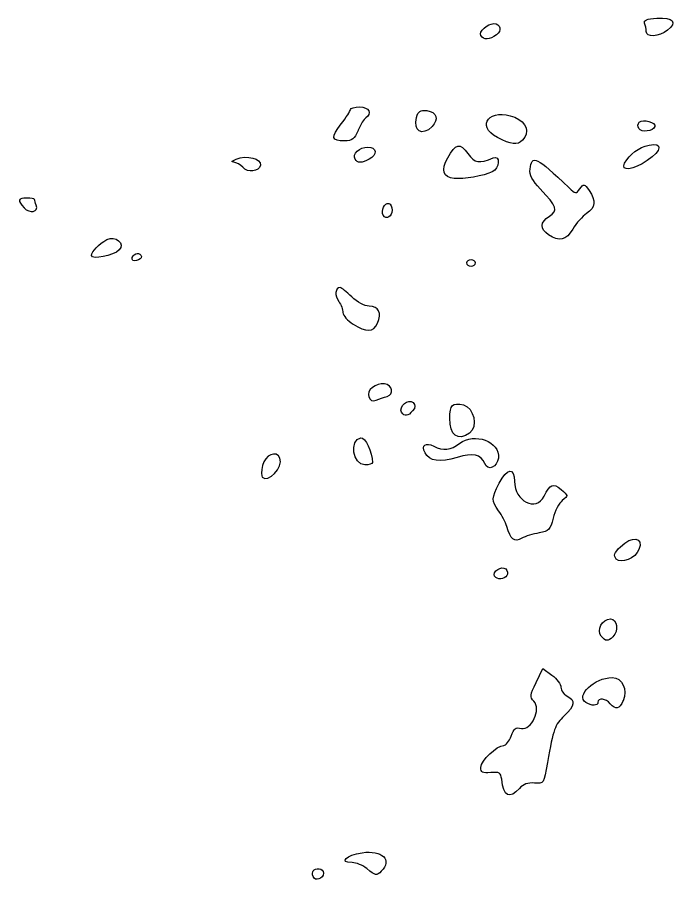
# Model space of a CAD drawing. Header units: centimetres. Extents: x -9.1 to 23.1, y -7.7 to 7.6.
# Drawn here: x -8.787 to -7.389, y -3.08 to -1.249 of the extents above; entities that cross this region are included whole.
import ezdxf

# ---------------------------------------------------------------- set-up
doc = ezdxf.new("R2010")
doc.units = ezdxf.units.CM
doc.header["$MEASUREMENT"] = 0
doc.layers.add('Layer 1', color=7, linetype='Continuous')

msp = doc.modelspace()

# ---------------------------------------------------------------- linework, layer by layer
at = {"layer": 'Layer 1'}
for points, knots in [([(-7.77242, -1.28656), (-7.76001, -1.27749), (-7.76337, -1.26271), (-7.77784, -1.26271), (-7.77784, -1.26271), (-7.79155, -1.26271), (-7.81038, -1.27985), (-7.80544, -1.28784), (-7.80544, -1.28784), (-7.79927, -1.29782), (-7.78718, -1.29735), (-7.77242, -1.28656)], [0, 0, 0, 0, 0.25, 0.25, 0.25, 0.25, 0.5, 0.5, 0.5, 0.5, 1, 1, 1, 1]), ([(-7.41022, -1.27651), (-7.38851, -1.25982), (-7.39798, -1.24923), (-7.43283, -1.25124), (-7.43283, -1.25124), (-7.45385, -1.25243), (-7.46094, -1.25532), (-7.45855, -1.2616), (-7.45855, -1.2616), (-7.45673, -1.26638), (-7.45525, -1.27447), (-7.45525, -1.27956), (-7.45525, -1.27956), (-7.45525, -1.29267), (-7.42892, -1.29089), (-7.41023, -1.27651), (-7.41023, -1.27651), (-7.41023, -1.27651), (-7.41022, -1.27651), (-7.41022, -1.27651)], [0, 0, 0, 0, 0.1666667, 0.1666667, 0.1666667, 0.1666667, 0.3333333, 0.3333333, 0.3333333, 0.3333333, 0.5, 0.5, 0.5, 0.5, 0.6666667, 0.6666667, 0.6666667, 0.6666667, 1, 1, 1, 1]), ([(-8.06508, -1.48865), (-8.05993, -1.47632), (-8.05273, -1.46439), (-8.04909, -1.46214), (-8.04909, -1.46214), (-8.03468, -1.45323), (-8.04261, -1.43922), (-8.06205, -1.43922), (-8.06205, -1.43922), (-8.07283, -1.43922), (-8.08164, -1.44177), (-8.08164, -1.44486), (-8.08164, -1.44486), (-8.08164, -1.44795), (-8.09041, -1.46153), (-8.10114, -1.47503), (-8.10114, -1.47503), (-8.12338, -1.50302), (-8.12178, -1.51107), (-8.09399, -1.51107), (-8.09399, -1.51107), (-8.0779, -1.51107), (-8.07279, -1.50712), (-8.06508, -1.48866), (-8.06508, -1.48866), (-8.06508, -1.48866), (-8.06508, -1.48865), (-8.06508, -1.48865)], [0, 0, 0, 0, 0.125, 0.125, 0.125, 0.125, 0.25, 0.25, 0.25, 0.25, 0.375, 0.375, 0.375, 0.375, 0.5, 0.5, 0.5, 0.5, 0.625, 0.625, 0.625, 0.625, 0.75, 0.75, 0.75, 0.75, 1, 1, 1, 1]), ([(-7.90867, -1.48088), (-7.89357, -1.46579), (-7.89895, -1.44938), (-7.91979, -1.44697), (-7.91979, -1.44697), (-7.93402, -1.44532), (-7.93827, -1.44812), (-7.94158, -1.4613), (-7.94158, -1.4613), (-7.94887, -1.49036), (-7.92962, -1.50182), (-7.90868, -1.48088), (-7.90868, -1.48088), (-7.90868, -1.48088), (-7.90867, -1.48088), (-7.90867, -1.48088)], [0, 0, 0, 0, 0.2, 0.2, 0.2, 0.2, 0.4, 0.4, 0.4, 0.4, 0.6, 0.6, 0.6, 0.6, 1, 1, 1, 1]), ([(-7.71719, -1.50975), (-7.70074, -1.49331), (-7.70807, -1.47174), (-7.73374, -1.46102), (-7.73374, -1.46102), (-7.78506, -1.43957), (-7.81819, -1.47854), (-7.77018, -1.50388), (-7.77018, -1.50388), (-7.74119, -1.51917), (-7.72807, -1.52063), (-7.7172, -1.50975), (-7.7172, -1.50975), (-7.7172, -1.50975), (-7.71719, -1.50975), (-7.71719, -1.50975)], [0, 0, 0, 0, 0.2, 0.2, 0.2, 0.2, 0.4, 0.4, 0.4, 0.4, 0.6, 0.6, 0.6, 0.6, 1, 1, 1, 1]), ([(-7.43691, -1.48088), (-7.4339, -1.47172), (-7.46214, -1.46372), (-7.46995, -1.47153), (-7.46995, -1.47153), (-7.47311, -1.4747), (-7.47362, -1.48064), (-7.47108, -1.48475), (-7.47108, -1.48475), (-7.46544, -1.49387), (-7.44025, -1.49102), (-7.43691, -1.48088)], [0, 0, 0, 0, 0.25, 0.25, 0.25, 0.25, 0.5, 0.5, 0.5, 0.5, 1, 1, 1, 1]), ([(-7.78114, -1.57649), (-7.76578, -1.56896), (-7.76365, -1.54042), (-7.77893, -1.54682), (-7.77893, -1.54682), (-7.80926, -1.55951), (-7.81851, -1.55799), (-7.83275, -1.53799), (-7.83275, -1.53799), (-7.84949, -1.51449), (-7.85897, -1.51643), (-7.87527, -1.5467), (-7.87527, -1.5467), (-7.89, -1.57405), (-7.8857, -1.58774), (-7.86152, -1.59051), (-7.86152, -1.59051), (-7.84262, -1.59269), (-7.79843, -1.58497), (-7.78113, -1.57649), (-7.78113, -1.57649), (-7.78113, -1.57649), (-7.78114, -1.57649), (-7.78114, -1.57649)], [0, 0, 0, 0, 0.1428571, 0.1428571, 0.1428571, 0.1428571, 0.2857143, 0.2857143, 0.2857143, 0.2857143, 0.4285714, 0.4285714, 0.4285714, 0.4285714, 0.5714286, 0.5714286, 0.5714286, 0.5714286, 0.7142857, 0.7142857, 0.7142857, 0.7142857, 1, 1, 1, 1]), ([(-7.45306, -1.55254), (-7.42152, -1.53068), (-7.41946, -1.51412), (-7.44901, -1.52003), (-7.44901, -1.52003), (-7.47084, -1.5244), (-7.49053, -1.5389), (-7.50089, -1.55825), (-7.50089, -1.55825), (-7.51058, -1.57636), (-7.4826, -1.57301), (-7.45305, -1.55254), (-7.45305, -1.55254), (-7.45305, -1.55254), (-7.45306, -1.55254), (-7.45306, -1.55254)], [0, 0, 0, 0, 0.2, 0.2, 0.2, 0.2, 0.4, 0.4, 0.4, 0.4, 0.6, 0.6, 0.6, 0.6, 1, 1, 1, 1]), ([(-8.04179, -1.54993), (-8.02393, -1.54037), (-8.02576, -1.52403), (-8.04468, -1.52403), (-8.04468, -1.52403), (-8.06208, -1.52403), (-8.07823, -1.53944), (-8.07178, -1.54987), (-8.07178, -1.54987), (-8.06645, -1.55849), (-8.05781, -1.5585), (-8.04178, -1.54987), (-8.04178, -1.54987), (-8.04178, -1.54987), (-8.04179, -1.54993), (-8.04179, -1.54993)], [0, 0, 0, 0, 0.2, 0.2, 0.2, 0.2, 0.4, 0.4, 0.4, 0.4, 0.6, 0.6, 0.6, 0.6, 1, 1, 1, 1]), ([(-8.27209, -1.56219), (-8.26946, -1.5484), (-8.30107, -1.54058), (-8.3234, -1.5495), (-8.3234, -1.5495), (-8.33336, -1.55349), (-8.33535, -1.55602), (-8.3287, -1.55628), (-8.3287, -1.55628), (-8.32285, -1.55669), (-8.31429, -1.56125), (-8.30968, -1.56681), (-8.30968, -1.56681), (-8.29911, -1.57954), (-8.27483, -1.57656), (-8.27209, -1.56219)], [0, 0, 0, 0, 0.2, 0.2, 0.2, 0.2, 0.4, 0.4, 0.4, 0.4, 0.6, 0.6, 0.6, 0.6, 1, 1, 1, 1]), ([(-7.61053, -1.69764), (-7.60329, -1.68536), (-7.59016, -1.6706), (-7.58136, -1.66483), (-7.58136, -1.66483), (-7.56267, -1.65259), (-7.56108, -1.63754), (-7.57619, -1.61597), (-7.57619, -1.61597), (-7.58648, -1.60128), (-7.58745, -1.6011), (-7.5957, -1.61239), (-7.5957, -1.61239), (-7.60401, -1.62376), (-7.60501, -1.62366), (-7.61916, -1.61008), (-7.61916, -1.61008), (-7.68796, -1.54413), (-7.69748, -1.53961), (-7.70124, -1.57103), (-7.70124, -1.57103), (-7.70265, -1.58285), (-7.69635, -1.59494), (-7.67941, -1.6129), (-7.67941, -1.6129), (-7.6436, -1.65087), (-7.64121, -1.65802), (-7.66019, -1.67046), (-7.66019, -1.67046), (-7.68025, -1.68361), (-7.68081, -1.69653), (-7.66187, -1.70979), (-7.66187, -1.70979), (-7.63947, -1.72548), (-7.62492, -1.72203), (-7.61052, -1.69763), (-7.61052, -1.69763), (-7.61052, -1.69763), (-7.61053, -1.69764), (-7.61053, -1.69764)], [0, 0, 0, 0, 0.0909091, 0.0909091, 0.0909091, 0.0909091, 0.1818182, 0.1818182, 0.1818182, 0.1818182, 0.2727273, 0.2727273, 0.2727273, 0.2727273, 0.3636364, 0.3636364, 0.3636364, 0.3636364, 0.4545455, 0.4545455, 0.4545455, 0.4545455, 0.5454545, 0.5454545, 0.5454545, 0.5454545, 0.6363636, 0.6363636, 0.6363636, 0.6363636, 0.7272727, 0.7272727, 0.7272727, 0.7272727, 0.8181818, 0.8181818, 0.8181818, 0.8181818, 1, 1, 1, 1]), ([(-8.77258, -1.65265), (-8.78695, -1.63677), (-8.78567, -1.63238), (-8.76666, -1.63238), (-8.76666, -1.63238), (-8.75768, -1.63238), (-8.75033, -1.63362), (-8.75033, -1.6351), (-8.75033, -1.6351), (-8.75033, -1.63662), (-8.74869, -1.6421), (-8.74669, -1.64732), (-8.74669, -1.64732), (-8.74117, -1.6617), (-8.76074, -1.66573), (-8.77258, -1.65264), (-8.77258, -1.65264), (-8.77258, -1.65264), (-8.77258, -1.65265), (-8.77258, -1.65265)], [0, 0, 0, 0, 0.1666667, 0.1666667, 0.1666667, 0.1666667, 0.3333333, 0.3333333, 0.3333333, 0.3333333, 0.5, 0.5, 0.5, 0.5, 0.6666667, 0.6666667, 0.6666667, 0.6666667, 1, 1, 1, 1]), ([(-7.99296, -1.65789), (-7.99296, -1.6513), (-7.99627, -1.64481), (-8.00032, -1.64346), (-8.00032, -1.64346), (-8.00892, -1.64058), (-8.01765, -1.65943), (-8.01198, -1.66862), (-8.01198, -1.66862), (-8.0059, -1.67846), (-7.99296, -1.67117), (-7.99296, -1.65789)], [0, 0, 0, 0, 0.25, 0.25, 0.25, 0.25, 0.5, 0.5, 0.5, 0.5, 1, 1, 1, 1]), ([(-8.57094, -1.74194), (-8.55745, -1.72856), (-8.57942, -1.71051), (-8.59746, -1.72017), (-8.59746, -1.72017), (-8.61354, -1.72878), (-8.62972, -1.74565), (-8.62972, -1.75381), (-8.62972, -1.75381), (-8.62972, -1.76344), (-8.58312, -1.75422), (-8.57094, -1.74194)], [0, 0, 0, 0, 0.25, 0.25, 0.25, 0.25, 0.5, 0.5, 0.5, 0.5, 1, 1, 1, 1]), ([(-8.52406, -1.75588), (-8.52578, -1.74627), (-8.53999, -1.74793), (-8.5434, -1.75814), (-8.5434, -1.75814), (-8.54528, -1.76377), (-8.54212, -1.76611), (-8.53461, -1.76467), (-8.53461, -1.76467), (-8.52817, -1.76343), (-8.52342, -1.75947), (-8.52406, -1.75588)], [0, 0, 0, 0, 0.25, 0.25, 0.25, 0.25, 0.5, 0.5, 0.5, 0.5, 1, 1, 1, 1]), ([(-7.83601, -1.76956), (-7.83601, -1.76598), (-7.8316, -1.76303), (-7.82621, -1.76303), (-7.82621, -1.76303), (-7.82082, -1.76303), (-7.81641, -1.76595), (-7.81641, -1.76956), (-7.81641, -1.76956), (-7.81641, -1.77314), (-7.82082, -1.77609), (-7.82621, -1.77609), (-7.82621, -1.77609), (-7.8316, -1.77609), (-7.83601, -1.77317), (-7.83601, -1.76956)], [0, 0, 0, 0, 0.2, 0.2, 0.2, 0.2, 0.4, 0.4, 0.4, 0.4, 0.6, 0.6, 0.6, 0.6, 1, 1, 1, 1]), ([(-8.07603, -1.89904), (-8.0877, -1.89182), (-8.09726, -1.88087), (-8.09726, -1.8747), (-8.09726, -1.8747), (-8.09726, -1.86853), (-8.10134, -1.85791), (-8.10633, -1.85108), (-8.10633, -1.85108), (-8.11535, -1.83874), (-8.11377, -1.8218), (-8.10359, -1.8218), (-8.10359, -1.8218), (-8.10066, -1.8218), (-8.08944, -1.83062), (-8.07867, -1.84139), (-8.07867, -1.84139), (-8.06692, -1.85314), (-8.05226, -1.86098), (-8.04204, -1.86098), (-8.04204, -1.86098), (-8.02158, -1.86098), (-8.01451, -1.87557), (-8.02442, -1.89732), (-8.02442, -1.89732), (-8.03306, -1.91629), (-8.04734, -1.91676), (-8.07603, -1.89901), (-8.07603, -1.89901), (-8.07603, -1.89901), (-8.07603, -1.89904), (-8.07603, -1.89904)], [0, 0, 0, 0, 0.1111111, 0.1111111, 0.1111111, 0.1111111, 0.2222222, 0.2222222, 0.2222222, 0.2222222, 0.3333333, 0.3333333, 0.3333333, 0.3333333, 0.4444444, 0.4444444, 0.4444444, 0.4444444, 0.5555556, 0.5555556, 0.5555556, 0.5555556, 0.6666667, 0.6666667, 0.6666667, 0.6666667, 0.7777778, 0.7777778, 0.7777778, 0.7777778, 1, 1, 1, 1]), ([(-8.04271, -2.0534), (-8.04806, -2.03946), (-8.02807, -2.02294), (-8.00916, -2.02566), (-8.00916, -2.02566), (-7.9924, -2.02809), (-7.98845, -2.04767), (-8.00383, -2.05208), (-8.00383, -2.05208), (-8.01029, -2.05393), (-8.02069, -2.05756), (-8.02695, -2.06013), (-8.02695, -2.06013), (-8.03471, -2.06334), (-8.03972, -2.0612), (-8.04271, -2.05339), (-8.04271, -2.05339), (-8.04271, -2.05339), (-8.04271, -2.0534), (-8.04271, -2.0534)], [0, 0, 0, 0, 0.1666667, 0.1666667, 0.1666667, 0.1666667, 0.3333333, 0.3333333, 0.3333333, 0.3333333, 0.5, 0.5, 0.5, 0.5, 0.6666667, 0.6666667, 0.6666667, 0.6666667, 1, 1, 1, 1]), ([(-7.94976, -2.08264), (-7.9434, -2.07497), (-7.94322, -2.07075), (-7.94901, -2.06496), (-7.94901, -2.06496), (-7.95836, -2.05561), (-7.98024, -2.07422), (-7.97324, -2.08555), (-7.97324, -2.08555), (-7.96713, -2.09544), (-7.95962, -2.09451), (-7.94976, -2.08263), (-7.94976, -2.08263), (-7.94976, -2.08263), (-7.94976, -2.08264), (-7.94976, -2.08264)], [0, 0, 0, 0, 0.2, 0.2, 0.2, 0.2, 0.4, 0.4, 0.4, 0.4, 0.6, 0.6, 0.6, 0.6, 1, 1, 1, 1]), ([(-7.82912, -2.1297), (-7.81098, -2.11644), (-7.81999, -2.07594), (-7.84233, -2.07034), (-7.84233, -2.07034), (-7.86537, -2.06456), (-7.87125, -2.07034), (-7.87125, -2.09834), (-7.87125, -2.09834), (-7.87125, -2.13482), (-7.85385, -2.14777), (-7.82912, -2.1297)], [0, 0, 0, 0, 0.25, 0.25, 0.25, 0.25, 0.5, 0.5, 0.5, 0.5, 1, 1, 1, 1]), ([(-8.03484, -2.19234), (-8.035, -2.16982), (-8.05006, -2.13792), (-8.05964, -2.13977), (-8.05964, -2.13977), (-8.08429, -2.14452), (-8.07637, -2.19724), (-8.05101, -2.19724), (-8.05101, -2.19724), (-8.0421, -2.19724), (-8.03482, -2.19506), (-8.03484, -2.19234)], [0, 0, 0, 0, 0.25, 0.25, 0.25, 0.25, 0.5, 0.5, 0.5, 0.5, 1, 1, 1, 1]), ([(-7.76823, -2.18265), (-7.76426, -2.14829), (-7.81939, -2.12734), (-7.85014, -2.15153), (-7.85014, -2.15153), (-7.86862, -2.16607), (-7.88559, -2.168), (-7.90474, -2.15776), (-7.90474, -2.15776), (-7.92227, -2.14837), (-7.93212, -2.15554), (-7.9236, -2.17144), (-7.9236, -2.17144), (-7.91396, -2.18946), (-7.89258, -2.19263), (-7.85579, -2.18149), (-7.85579, -2.18149), (-7.82192, -2.17123), (-7.8046, -2.17501), (-7.7972, -2.19429), (-7.7972, -2.19429), (-7.79084, -2.21086), (-7.77055, -2.20272), (-7.76824, -2.18266), (-7.76824, -2.18266), (-7.76824, -2.18266), (-7.76823, -2.18265), (-7.76823, -2.18265)], [0, 0, 0, 0, 0.125, 0.125, 0.125, 0.125, 0.25, 0.25, 0.25, 0.25, 0.375, 0.375, 0.375, 0.375, 0.5, 0.5, 0.5, 0.5, 0.625, 0.625, 0.625, 0.625, 0.75, 0.75, 0.75, 0.75, 1, 1, 1, 1]), ([(-8.26845, -2.22326), (-8.27037, -2.22137), (-8.27001, -2.21032), (-8.26766, -2.19877), (-8.26766, -2.19877), (-8.26298, -2.17576), (-8.23765, -2.16517), (-8.23069, -2.18331), (-8.23069, -2.18331), (-8.22343, -2.20222), (-8.25552, -2.23618), (-8.26845, -2.22326)], [0, 0, 0, 0, 0.25, 0.25, 0.25, 0.25, 0.5, 0.5, 0.5, 0.5, 1, 1, 1, 1]), ([(-7.68192, -2.34129), (-7.66147, -2.33791), (-7.65836, -2.33463), (-7.65241, -2.31004), (-7.65241, -2.31004), (-7.64875, -2.29492), (-7.63994, -2.27805), (-7.63282, -2.27256), (-7.63282, -2.27256), (-7.62003, -2.26268), (-7.62006, -2.26241), (-7.63562, -2.24925), (-7.63562, -2.24925), (-7.65242, -2.23504), (-7.65836, -2.23742), (-7.67142, -2.2636), (-7.67142, -2.2636), (-7.68822, -2.29729), (-7.73418, -2.27418), (-7.73418, -2.23205), (-7.73418, -2.23205), (-7.73418, -2.20178), (-7.75019, -2.20382), (-7.7667, -2.2362), (-7.7667, -2.2362), (-7.78292, -2.268), (-7.783, -2.27249), (-7.76769, -2.29423), (-7.76769, -2.29423), (-7.76098, -2.30376), (-7.75327, -2.31892), (-7.75056, -2.32789), (-7.75056, -2.32789), (-7.74225, -2.35545), (-7.73473, -2.36132), (-7.71879, -2.35267), (-7.71879, -2.35267), (-7.71108, -2.34849), (-7.69449, -2.34337), (-7.68192, -2.3413), (-7.68192, -2.3413), (-7.68192, -2.3413), (-7.68192, -2.34129), (-7.68192, -2.34129)], [0, 0, 0, 0, 0.0833333, 0.0833333, 0.0833333, 0.0833333, 0.1666667, 0.1666667, 0.1666667, 0.1666667, 0.25, 0.25, 0.25, 0.25, 0.3333333, 0.3333333, 0.3333333, 0.3333333, 0.4166667, 0.4166667, 0.4166667, 0.4166667, 0.5, 0.5, 0.5, 0.5, 0.5833333, 0.5833333, 0.5833333, 0.5833333, 0.6666667, 0.6666667, 0.6666667, 0.6666667, 0.75, 0.75, 0.75, 0.75, 0.8333333, 0.8333333, 0.8333333, 0.8333333, 1, 1, 1, 1]), ([(-7.47051, -2.37651), (-7.46043, -2.35024), (-7.48565, -2.34645), (-7.5098, -2.3706), (-7.5098, -2.3706), (-7.52308, -2.38388), (-7.52485, -2.38907), (-7.51864, -2.39655), (-7.51864, -2.39655), (-7.50927, -2.40784), (-7.47745, -2.39457), (-7.47051, -2.37651)], [0, 0, 0, 0, 0.25, 0.25, 0.25, 0.25, 0.5, 0.5, 0.5, 0.5, 1, 1, 1, 1]), ([(-7.75016, -2.43179), (-7.74775, -2.42788), (-7.74892, -2.42154), (-7.75276, -2.4177), (-7.75276, -2.4177), (-7.76091, -2.40955), (-7.78211, -2.4235), (-7.77618, -2.4331), (-7.77618, -2.4331), (-7.77121, -2.44114), (-7.75545, -2.44035), (-7.75016, -2.43178), (-7.75016, -2.43178), (-7.75016, -2.43178), (-7.75016, -2.43179), (-7.75016, -2.43179)], [0, 0, 0, 0, 0.2, 0.2, 0.2, 0.2, 0.4, 0.4, 0.4, 0.4, 0.6, 0.6, 0.6, 0.6, 1, 1, 1, 1]), ([(-7.52589, -2.56145), (-7.51287, -2.54843), (-7.51615, -2.52357), (-7.53089, -2.52357), (-7.53089, -2.52357), (-7.54822, -2.52357), (-7.56089, -2.54723), (-7.55037, -2.55991), (-7.55037, -2.55991), (-7.54089, -2.57133), (-7.53608, -2.57164), (-7.5259, -2.56143), (-7.5259, -2.56143), (-7.5259, -2.56143), (-7.52589, -2.56145), (-7.52589, -2.56145)], [0, 0, 0, 0, 0.2, 0.2, 0.2, 0.2, 0.4, 0.4, 0.4, 0.4, 0.6, 0.6, 0.6, 0.6, 1, 1, 1, 1]), ([(-7.72383, -2.88252), (-7.71567, -2.87351), (-7.70535, -2.86981), (-7.69187, -2.87109), (-7.69187, -2.87109), (-7.67203, -2.87298), (-7.67193, -2.87282), (-7.66409, -2.82726), (-7.66409, -2.82726), (-7.65185, -2.75614), (-7.64894, -2.74805), (-7.62871, -2.72867), (-7.62871, -2.72867), (-7.60643, -2.70733), (-7.6049, -2.69643), (-7.62282, -2.68684), (-7.62282, -2.68684), (-7.63, -2.68301), (-7.63588, -2.67463), (-7.63588, -2.66824), (-7.63588, -2.66824), (-7.63588, -2.66186), (-7.64447, -2.65029), (-7.65497, -2.64252), (-7.65497, -2.64252), (-7.65497, -2.64252), (-7.67407, -2.6284), (-7.67407, -2.6284), (-7.67407, -2.6284), (-7.67407, -2.6284), (-7.68848, -2.65817), (-7.68848, -2.65817), (-7.68848, -2.65817), (-7.70135, -2.68475), (-7.70183, -2.68899), (-7.693, -2.69783), (-7.693, -2.69783), (-7.67706, -2.71377), (-7.6985, -2.76051), (-7.71942, -2.75541), (-7.71942, -2.75541), (-7.73167, -2.75245), (-7.73564, -2.75541), (-7.74129, -2.77155), (-7.74129, -2.77155), (-7.74508, -2.78244), (-7.75208, -2.79134), (-7.75684, -2.79134), (-7.75684, -2.79134), (-7.77125, -2.79134), (-7.80568, -2.82428), (-7.80568, -2.83806), (-7.80568, -2.83806), (-7.80568, -2.84868), (-7.80193, -2.8506), (-7.78445, -2.84891), (-7.78445, -2.84891), (-7.76602, -2.84714), (-7.76297, -2.84891), (-7.76127, -2.86319), (-7.76127, -2.86319), (-7.75689, -2.89981), (-7.745, -2.90595), (-7.72381, -2.88253), (-7.72381, -2.88253), (-7.72381, -2.88253), (-7.72383, -2.88252), (-7.72383, -2.88252)], [0, 0, 0, 0, 0.0555556, 0.0555556, 0.0555556, 0.0555556, 0.1111111, 0.1111111, 0.1111111, 0.1111111, 0.1666667, 0.1666667, 0.1666667, 0.1666667, 0.2222222, 0.2222222, 0.2222222, 0.2222222, 0.2777778, 0.2777778, 0.2777778, 0.2777778, 0.3333333, 0.3333333, 0.3333333, 0.3333333, 0.3888889, 0.3888889, 0.3888889, 0.3888889, 0.4444444, 0.4444444, 0.4444444, 0.4444444, 0.5, 0.5, 0.5, 0.5, 0.5555556, 0.5555556, 0.5555556, 0.5555556, 0.6111111, 0.6111111, 0.6111111, 0.6111111, 0.6666667, 0.6666667, 0.6666667, 0.6666667, 0.7222222, 0.7222222, 0.7222222, 0.7222222, 0.7777778, 0.7777778, 0.7777778, 0.7777778, 0.8333333, 0.8333333, 0.8333333, 0.8333333, 0.8888889, 0.8888889, 0.8888889, 0.8888889, 1, 1, 1, 1]), ([(-7.50396, -2.69665), (-7.49341, -2.67348), (-7.50585, -2.64767), (-7.52756, -2.64767), (-7.52756, -2.64767), (-7.56464, -2.64767), (-7.60543, -2.68619), (-7.58322, -2.70024), (-7.58322, -2.70024), (-7.57062, -2.70821), (-7.5574, -2.70804), (-7.5574, -2.69983), (-7.5574, -2.69983), (-7.5574, -2.68991), (-7.54046, -2.69203), (-7.53128, -2.70308), (-7.53128, -2.70308), (-7.51973, -2.717), (-7.5125, -2.71527), (-7.50397, -2.69655), (-7.50397, -2.69655), (-7.50397, -2.69655), (-7.50396, -2.69665), (-7.50396, -2.69665)], [0, 0, 0, 0, 0.1428571, 0.1428571, 0.1428571, 0.1428571, 0.2857143, 0.2857143, 0.2857143, 0.2857143, 0.4285714, 0.4285714, 0.4285714, 0.4285714, 0.5714286, 0.5714286, 0.5714286, 0.5714286, 0.7142857, 0.7142857, 0.7142857, 0.7142857, 1, 1, 1, 1]), ([(-8.01613, -3.05779), (-7.99211, -3.03377), (-8.01429, -3.01252), (-8.05699, -3.01862), (-8.05699, -3.01862), (-8.0905, -3.02341), (-8.1068, -3.0395), (-8.07814, -3.0395), (-8.07814, -3.0395), (-8.06926, -3.0395), (-8.05505, -3.04528), (-8.04657, -3.05235), (-8.04657, -3.05235), (-8.02824, -3.06762), (-8.0263, -3.06797), (-8.01613, -3.05779)], [0, 0, 0, 0, 0.2, 0.2, 0.2, 0.2, 0.4, 0.4, 0.4, 0.4, 0.6, 0.6, 0.6, 0.6, 1, 1, 1, 1]), ([(-8.13882, -3.06167), (-8.13882, -3.05666), (-8.14274, -3.05257), (-8.14753, -3.05257), (-8.14753, -3.05257), (-8.15967, -3.05257), (-8.16464, -3.05882), (-8.16069, -3.06912), (-8.16069, -3.06912), (-8.1565, -3.08003), (-8.13882, -3.07401), (-8.13882, -3.06166), (-8.13882, -3.06166), (-8.13882, -3.06166), (-8.13882, -3.06167), (-8.13882, -3.06167)], [0, 0, 0, 0, 0.2, 0.2, 0.2, 0.2, 0.4, 0.4, 0.4, 0.4, 0.6, 0.6, 0.6, 0.6, 1, 1, 1, 1])]:
    msp.add_open_spline(points, degree=3, knots=knots, dxfattribs=at)

doc.saveas('drawing.dxf')
